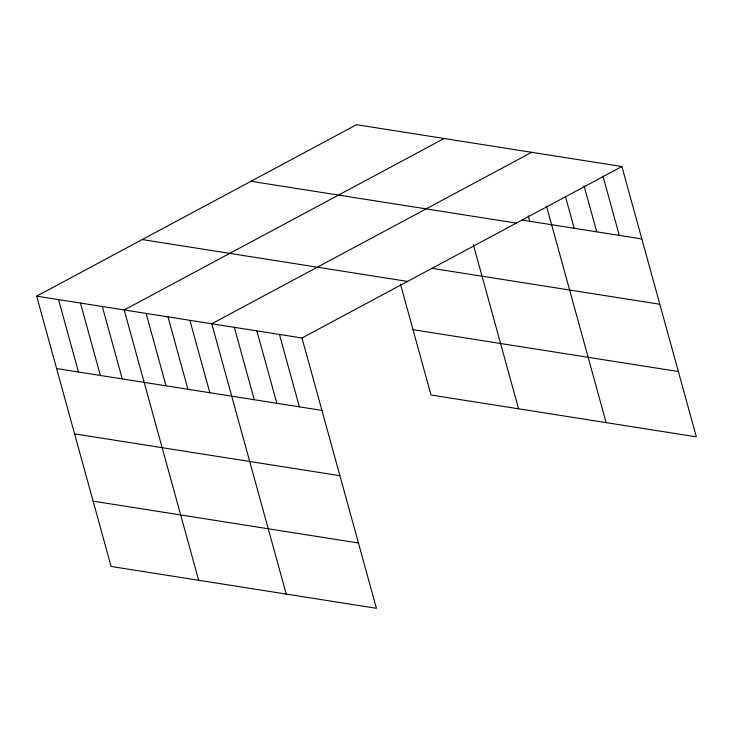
<?xml version="1.0" encoding="UTF-8"?>
<svg xmlns="http://www.w3.org/2000/svg" width="733" height="733" viewBox="0 0 733 733"><rect width="100%" height="100%" fill="white"/><g stroke="black" fill="none" stroke-linecap="round" stroke-linejoin="round"><path stroke-width="1.1" d="M36.65 296.15L301.987 337.995L376.441 608.308L111.104 566.462L36.65 296.15L356.559 124.692L621.896 166.538L696.35 436.85L431.013 395.005L400.465 284.111M444.116 138.5L124.207 309.958L198.67 580.27M531.682 152.308L211.773 323.775L286.227 594.078M301.987 337.995L621.896 166.538M522.07 220.056L641.842 238.949M250.988 181.28L516.325 223.116M431.7 268.278L659.828 304.25M142.22 239.572L407.557 281.417M413.027 329.694L678.364 371.539M56.597 368.562L321.934 410.407M74.583 433.872L339.92 475.708M93.118 501.152L358.455 542.997M602.966 176.149L619.284 235.385M584.036 185.751L596.735 231.83M565.418 196.462L574.177 228.275M546.488 206.065L606.136 422.62M528.227 215.777L529.73 221.265M473.353 244.648L518.57 408.812M279.438 334.44L299.376 406.852M256.88 330.885L276.827 403.287M234.331 327.33L254.269 399.732M189.884 320.321L209.83 392.723M167.994 316.867L187.932 389.269M146.105 313.412L166.043 385.824M102.318 306.513L122.264 378.915M80.428 303.059L100.375 375.461M58.539 299.605L78.486 372.016"/></g></svg>
